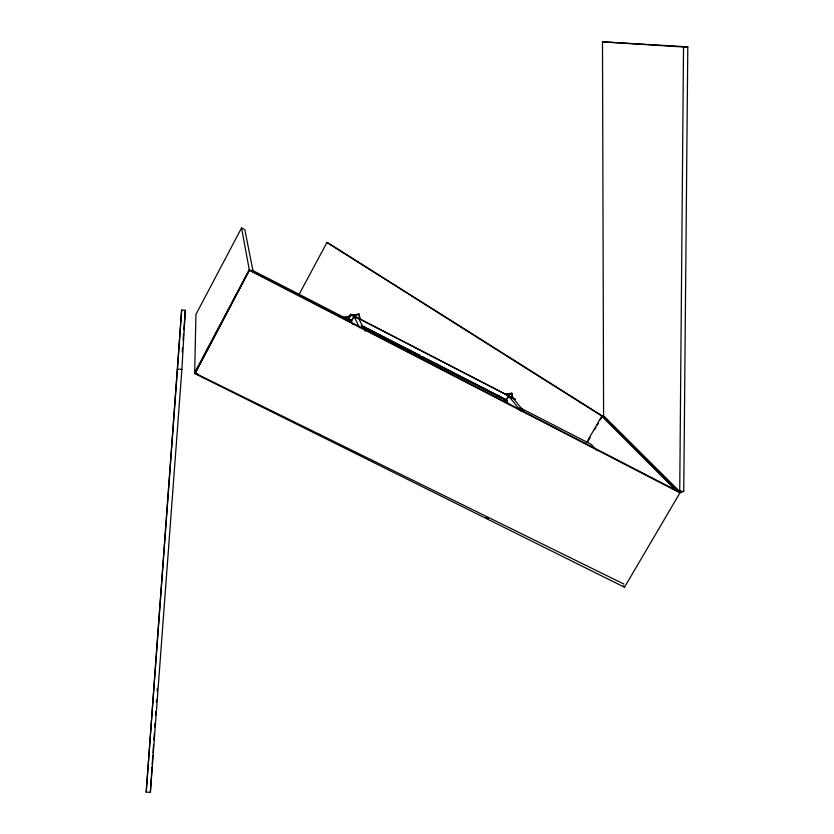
<?xml version="1.0" encoding="UTF-8"?>
<svg xmlns="http://www.w3.org/2000/svg" width="834" height="834" viewBox="0 0 834 834"><rect width="100%" height="100%" fill="white"/><g stroke="black" fill="none" stroke-linecap="round" stroke-linejoin="round"><path stroke-width="1.25" d="M679.731 491.57L683.515 47.006L602.492 41.836L603.597 415.749L679.731 491.57L683.755 491.289L687.8 46.85L602.492 41.836M194.958 373.663L249.564 269.83L194.958 373.663L624.499 587.24L679.95 492.852L683.755 491.289M198.471 374.445L194.666 372.548L195.938 314.397L241.547 227.943L244.821 229.652L253.161 271.686M181.875 369.452L185.315 310.331L181.645 310.05L146.2 792.154L150.36 792.3L181.875 369.452L177.465 369.128L181.645 310.05M150.36 792.3L152.059 767.071M152.226 764.486L152.841 755.448M153.008 752.862L153.529 745.106M153.883 739.946L154.311 733.482M154.749 727.019L155.009 723.151M155.531 715.395L155.791 711.527M156.396 702.478L156.563 699.893M157.178 690.854L157.345 688.269M146.2 792.154L177.465 369.128M182.229 351.885L182.521 347.997M183.094 340.199L183.584 333.715M183.866 329.816L185.315 310.331M194.666 372.548L249.251 269.663L241.547 227.943M298.801 294.934L326.918 242.558L328.648 243.257L603.795 416.833L679.95 492.852L249.689 270.518M351.948 320.819L348.258 318.578L350.593 314.251L515.245 399.267L350.593 314.251M348.476 319.036L350.812 314.699M352.907 324.52L351.229 321.08L353.856 316.211L359.704 327.793M509.011 404.521L505.842 400.497L508.479 395.785L520.708 410.953M586.354 442.948L601.741 416.187L604.671 417.719M587.595 441.989L590.159 437.537M594.642 429.739L595.924 427.508M597.207 425.277L598.489 423.046M600.407 419.7L602.325 416.364L603.795 416.833M680.627 490.861L678.73 491.633L249.251 269.663M342.659 317.556L358.839 313.959L360.111 319.224L358.839 313.959M342.91 318.088L350.384 316.42M352.886 315.867L359.12 314.481M504.038 400.237L506.603 399.778M496.355 395.91L498.909 395.462M505.289 394.326L511.669 393.189L512.983 398.642L512.305 397.797M497.012 396.755L499.566 396.306M507.239 394.941L512.357 394.023M683.515 47.006L687.8 46.85M195.312 373.288L623.947 584.081M318.39 434.087L320.725 435.244M486.045 517.466L488.38 518.623M348.258 318.578L351.729 320.36M363.29 326.303L419.95 355.388M422.265 356.577L506.665 399.924M361.216 325.573L507.114 400.476M252.004 270.112L351.229 321.08M361.873 326.542L505.842 400.497M519.718 407.628L591.191 444.345L596.362 450.047M326.918 242.558L602.325 416.364M601.741 416.187L675.29 489.86M513.139 398.183L524.513 412.163M623.436 585.791L624.499 587.24M358.745 318.724L365.209 331.244M511.669 393.189L511.982 395.493M352.845 318.828A2.419 2.366 -26.2 0 1 353.272 318.359M355.628 317.9A2.419 2.366 -26.2 0 1 356.191 318.171M351.812 315.45A2.387 2.335 -26.2 0 1 355.169 315.659M507.458 401.05A2.356 2.252 -36.9 0 1 507.135 400.549M507.093 398.808A2.356 2.252 -36.9 0 1 508.313 397.484M510.617 397.609A2.356 2.252 -36.9 0 1 511.065 398.006M504.966 394.273A2.335 2.231 -37 0 1 507.76 394.075"/></g></svg>
